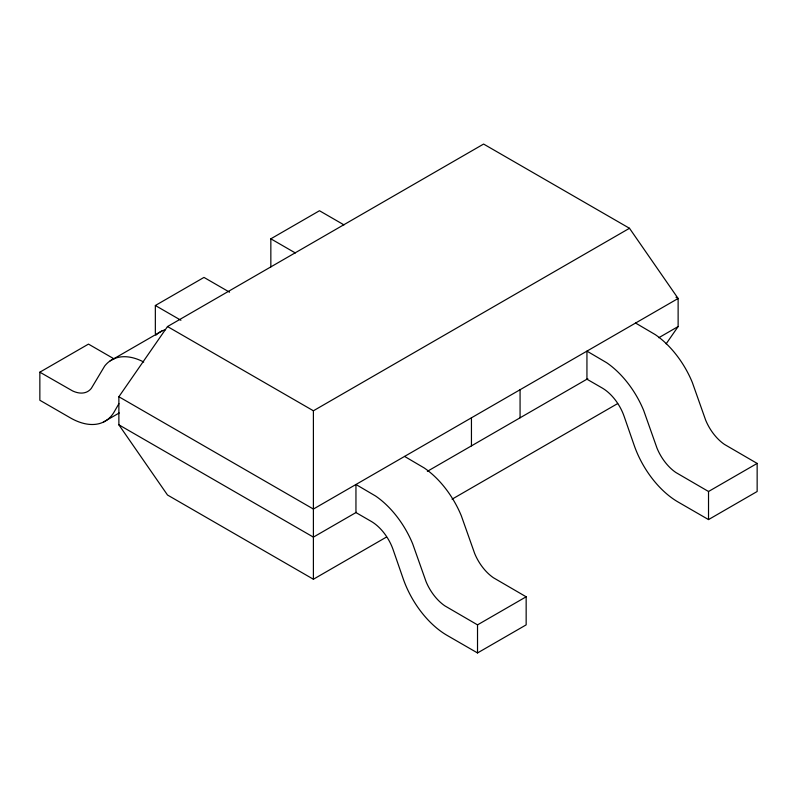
<?xml version="1.0" encoding="UTF-8"?>
<svg xmlns="http://www.w3.org/2000/svg" width="797" height="797" viewBox="0 0 797 797"><rect width="100%" height="100%" fill="white"/><g stroke="black" fill="none" stroke-linecap="round" stroke-linejoin="round"><path stroke-width="1.2" d="M118.942 403.651L114.23 411.81A69.548 40.159 60 0 1 70.246 417.807L39.85 400.253L39.85 372.179L88.477 344.105L114.051 358.869M386.505 537.039L313.4 579.24L167.509 495.017L118.873 424.821L118.873 396.747L167.509 326.551L483.6 144.058L629.491 228.281L678.127 298.476L678.127 326.551L666.143 343.846M155.345 333.574L155.345 305.5L203.982 277.416L229.546 292.18M270.841 266.895L270.841 238.811L319.477 210.737L343.985 224.884M110.106 360.902L161.93 330.994M103.331 422.131L119.231 412.966M167.509 326.551L313.4 410.784L629.491 228.281M356.398 512.302L313.4 537.128L118.873 424.821M427.361 471.326L587.807 378.695M658.77 337.729L678.127 326.551M452.088 499.171L617.665 403.571M477.523 624.868L526.159 596.794L526.159 624.868L477.523 652.942L447.127 635.398A69.548 40.159 60 0 1 403.143 578.612L393.14 549.731A34.779 20.074 60 0 0 371.143 521.338L355.95 512.561L355.95 484.486L375.656 496.073A69.2 39.95 60 0 1 412.707 543.913L426.036 581.561A35.128 20.284 60 0 0 444.846 605.85L477.523 624.868L477.523 652.942M708.523 491.5L757.15 463.426L757.15 491.5L708.523 519.584L678.127 502.03A69.548 40.159 60 0 1 634.143 445.244L624.131 416.363A34.779 20.074 60 0 0 602.143 387.97L586.941 379.193L586.941 351.118L606.647 362.705A69.2 39.95 60 0 1 643.707 410.545L657.027 448.203A35.128 20.284 60 0 0 675.836 472.482L708.523 491.5L708.523 519.584M143.699 362.047L141.717 361.011A69.2 39.95 60 0 0 104.666 366.062L91.346 388.328A35.128 20.284 60 0 1 72.537 390.899L39.85 372.179M675.976 297.231L678.127 298.476L313.4 509.054L118.873 396.747M635.578 323.044L655.283 334.63A69.2 39.95 60 0 1 692.334 382.47L705.654 420.129A35.128 20.284 60 0 0 724.463 444.407L757.15 463.426M270.841 238.811L295.348 252.968M155.345 305.5L180.919 320.264M404.577 456.412L424.283 467.998A69.2 39.95 60 0 1 461.333 515.828L474.663 553.487A35.128 20.284 60 0 0 493.473 577.775L526.159 596.794M520.072 389.723L520.072 417.807M471.445 417.807L471.445 445.882M313.4 410.784L313.4 579.24M155.853 335.168A69.2 39.95 60 0 1 165.407 329.679"/></g></svg>
